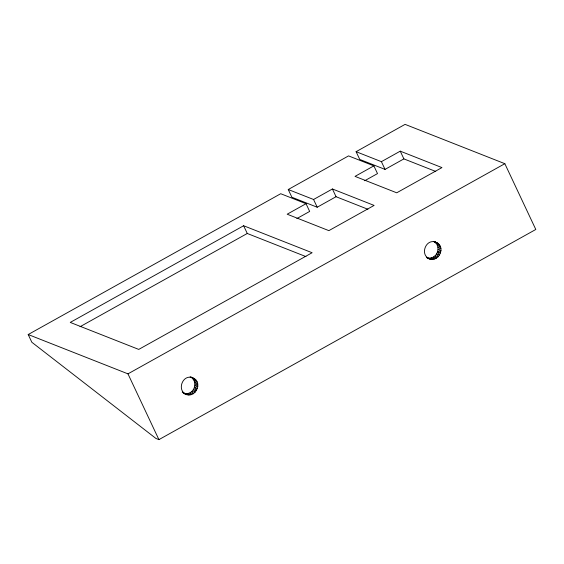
<?xml version="1.0" encoding="UTF-8"?>
<svg xmlns="http://www.w3.org/2000/svg" width="564" height="564" viewBox="0 0 564 564"><rect width="100%" height="100%" fill="white"/><g stroke="black" fill="none" stroke-linecap="round" stroke-linejoin="round"><path stroke-width="0.85" d="M191.267 377.365L194.249 378.543L192.902 378.811L195.877 379.988L194.101 380.672L197.076 381.849L194.784 382.815L197.76 383.985L194.911 385.106L197.886 386.284L194.467 387.376L196.462 390.655L193.487 389.477L195.01 392.438L192.035 391.268L193.184 393.792L190.202 392.622L191.104 394.617L188.129 393.446C195.158 391.86 197.428 381.391 191.267 377.365C204.633 380.552 195.186 400.997 183.808 393.319L188.926 394.856L188.129 393.446L185.951 393.686L186.79 394.497L183.265 392.988M434.421 241.787L437.396 242.964L436.05 243.232L439.032 244.402L437.255 245.093L440.23 246.271L437.939 247.243L440.914 248.414L438.066 249.528L441.041 250.698L437.622 251.798L439.617 255.069L436.635 253.899L438.165 256.86L435.182 255.682L436.332 258.213L433.356 257.036L434.259 259.038L431.284 257.861C438.313 256.275 440.583 245.812 434.421 241.787C447.788 244.973 438.341 265.411 426.962 257.741L432.08 259.278L431.284 257.861L429.098 258.101L429.937 258.911L427.124 257.713M435.768 171.456L403.887 158.893L385.043 169.397L359.733 159.422L356.096 151.688L405.086 124.369L504.843 163.687L535.8 229.47L158.914 439.631L155.939 438.461L31.838 342.263L28.2 334.53L280.717 193.72L306.026 203.696L309.664 211.429L296.847 218.578M367.932 209.279L336.052 196.716L317.208 207.228L291.891 197.252L288.253 189.518L348.552 155.89L373.869 165.865L377.506 173.599L364.696 180.741M243.627 225.741L70.253 322.418L138.744 349.412L312.118 252.735L243.627 225.741L247.265 233.475L305.97 256.613M80.032 326.725L247.265 233.475M306.026 203.696L287.182 214.207L328.868 230.641L374.101 205.416L332.415 188.982L313.57 199.494L288.253 189.518M373.869 165.865L355.031 176.377L396.718 192.803L441.936 167.586L400.25 151.159L381.405 161.664L356.096 151.688M28.2 334.53L127.965 373.854L504.843 163.687M190.808 377.02L192.296 377.605C182.137 374.249 176.49 391.303 186.79 394.497M433.984 241.589L435.443 242.026C425.291 238.671 419.644 255.725 429.937 258.911M190.103 376.949L192.296 377.605M437.622 251.798L440.597 252.968M194.467 387.376L197.442 388.554M183.342 392.974L184.837 393.559L182.2 392.065M426.666 257.233L427.984 257.981M400.25 151.159L403.887 158.893M381.405 161.664L385.043 169.397M332.415 188.982L336.052 196.716M313.57 199.494L317.208 207.228M127.965 373.854L158.914 439.631"/></g></svg>
